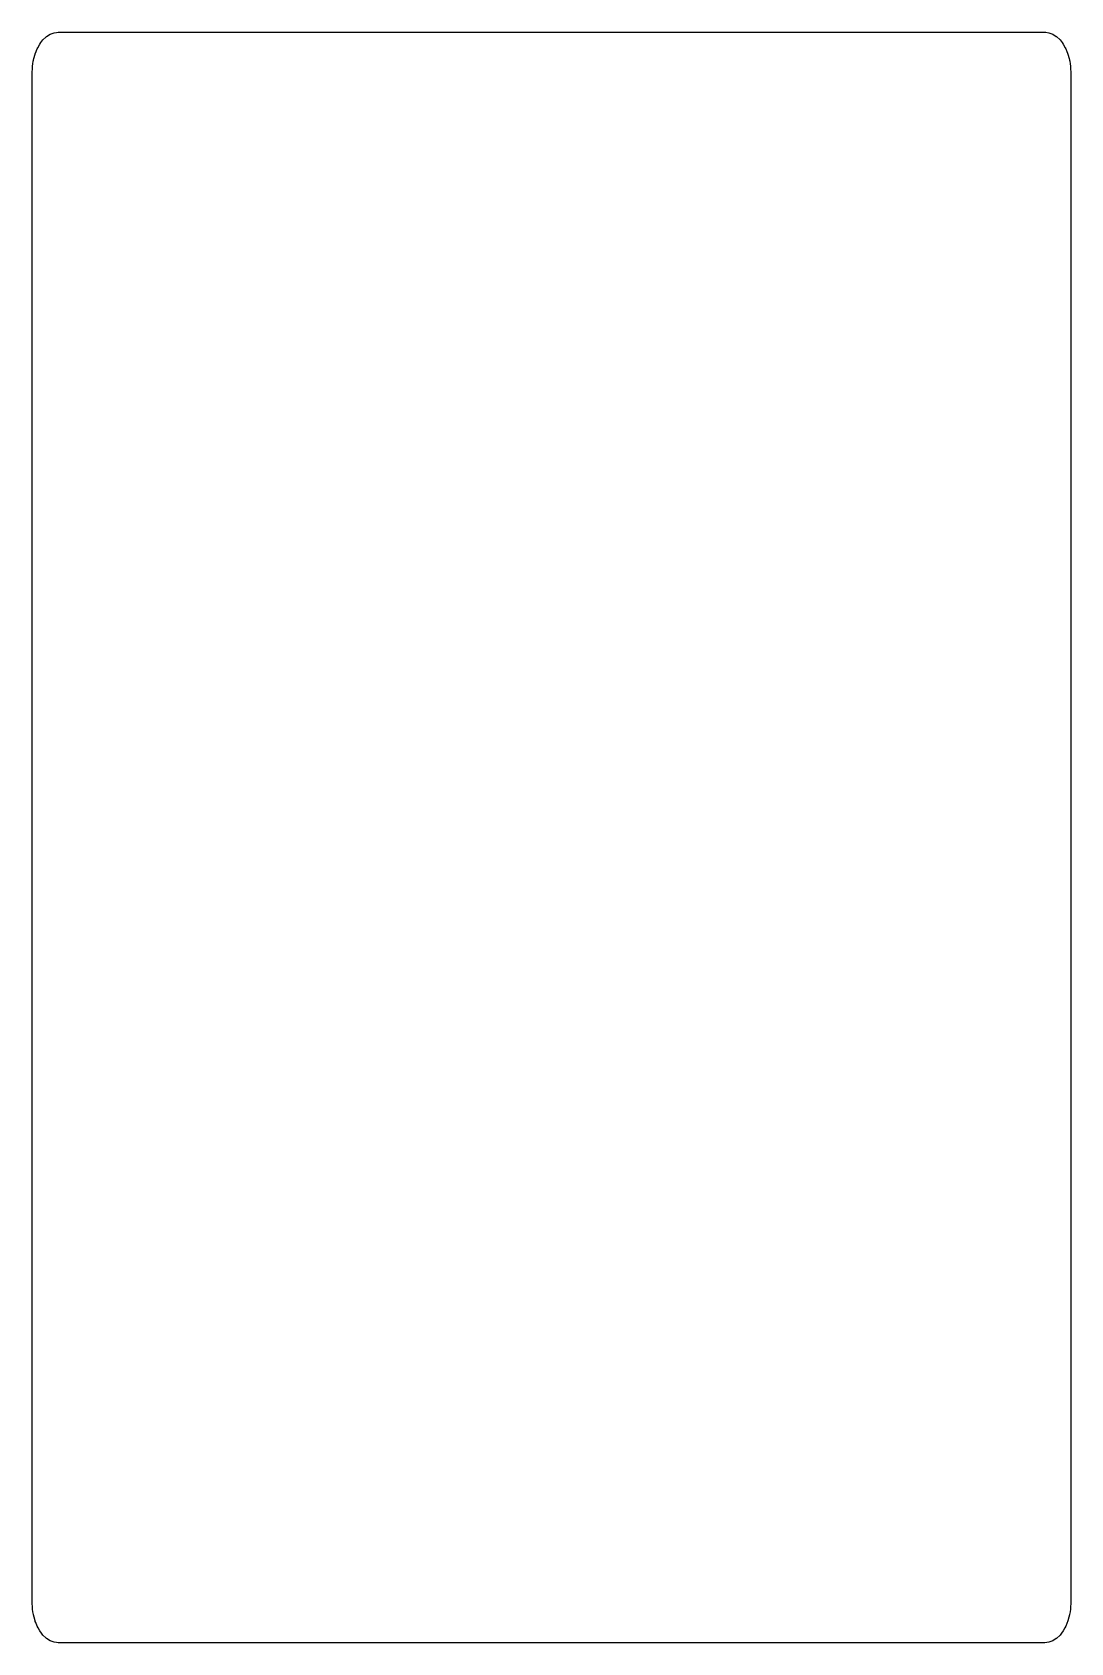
# Model space of a CAD drawing. Extents: x -103 to 97, y 176 to 486.
import ezdxf

# ---------------------------------------------------------------- set-up
doc = ezdxf.new("R2010")
doc.units = 0

msp = doc.modelspace()

# ---------------------------------------------------------------- linework, layer by layer
at = {"layer": 'Layer 1', "color": 10}
msp.add_lwpolyline([(94.939003, 484.520004), (95.307777, 484.031998), (95.536003, 483.729996), (95.933296, 483.007996), (96.044998, 482.804993), (96.255997, 482.271332), (96.369598, 481.983994), (96.455002, 481.768005), (96.670853, 480.960007), (96.754997, 480.645004), (96.785477, 480.447998), (96.864677, 479.936005), (96.938004, 479.462006), (96.939941, 479.423996), (96.966133, 478.912003), (96.992325, 478.399994), (97, 478.25), (97, 477.888), (97, 475.839996), (97, 467.647995), (97, 459.455994), (97, 451.264008), (97, 443.072006), (97, 434.879997), (97, 426.688004), (97, 418.496002), (97, 410.304001), (97, 402.112), (97, 393.919998), (97, 385.727997), (97, 377.536003), (97, 369.344002), (97, 361.152), (97, 352.959999), (97, 344.768002), (97, 336.576), (97, 328.384001), (97, 320.192), (97, 312), (97, 303.808), (97, 295.615999), (97, 287.424), (97, 279.231998), (97, 271.040001), (97, 262.848), (97, 254.655998), (97, 246.463997), (97, 238.272003), (97, 230.080002), (97, 221.888), (97, 213.695999), (97, 205.503998), (97, 197.311996), (97, 189.120003), (97, 185.024002), (97, 184), (97, 183.75), (96.986595, 183.488007), (96.960403, 182.975998), (96.938004, 182.537994), (96.926552, 182.464005), (96.847351, 181.951996), (96.76815, 181.440002), (96.754997, 181.354996), (96.64093, 180.927994), (96.455002, 180.231995), (96.255997, 179.728668), (96.044998, 179.195007), (95.871666, 178.880005), (95.536003, 178.270004), (95.223145, 177.856003), (94.939003, 177.479996), (94.269997, 176.845001), (94.249771, 176.832001), (94.208, 176.805145), (93.544998, 176.378998), (92.781998, 176.095001), (92, 176), (90.112, 176), (81.919998, 176), (73.727997, 176), (65.536003, 176), (57.344002, 176), (49.152, 176), (40.959999, 176), (32.768002, 176), (24.576, 176), (16.384001, 176), (8.192, 176), (0, 176), (-8.192, 176), (-16.384001, 176), (-24.576, 176), (-32.768002, 176), (-40.959999, 176), (-49.152, 176), (-57.344002, 176), (-65.536003, 176), (-73.727997, 176), (-81.919998, 176), (-90.112, 176), (-94.208, 176), (-98, 176), (-98.304001, 176.036926), (-98.781998, 176.095001), (-99.544998, 176.378998), (-100.249771, 176.832001), (-100.269997, 176.845001), (-100.351997, 176.922836), (-100.939003, 177.479996), (-101.223145, 177.856003), (-101.536003, 178.270004), (-101.871666, 178.880005), (-102.044998, 179.195007), (-102.325317, 179.904007), (-102.400002, 180.092896), (-102.455002, 180.231995), (-102.64093, 180.927994), (-102.754997, 181.354996), (-102.76815, 181.440002), (-102.847351, 181.951996), (-102.926552, 182.464005), (-102.938004, 182.537994), (-102.960403, 182.975998), (-102.986595, 183.488007), (-103, 183.75), (-103, 184), (-103, 185.024002), (-103, 189.120003), (-103, 197.311996), (-103, 205.503998), (-103, 213.695999), (-103, 221.888), (-103, 230.080002), (-103, 238.272003), (-103, 246.463997), (-103, 254.655998), (-103, 262.848), (-103, 271.040001), (-103, 279.231998), (-103, 287.424), (-103, 295.615999), (-103, 303.808), (-103, 312), (-103, 320.192), (-103, 328.384001), (-103, 336.576), (-103, 344.768002), (-103, 352.959999), (-103, 361.152), (-103, 369.344002), (-103, 377.536003), (-103, 385.727997), (-103, 393.919998), (-103, 402.112), (-103, 410.304001), (-103, 418.496002), (-103, 426.688004), (-103, 434.879997), (-103, 443.072006), (-103, 451.264008), (-103, 459.455994), (-103, 467.647995), (-103, 475.839996), (-103, 477.888), (-103, 478.25), (-102.992325, 478.399994), (-102.966133, 478.912003), (-102.939941, 479.423996), (-102.938004, 479.462006), (-102.864677, 479.936005), (-102.785477, 480.447998), (-102.754997, 480.645004), (-102.670853, 480.960007), (-102.455002, 481.768005), (-102.400002, 481.907104), (-102.369598, 481.983994), (-102.044998, 482.804993), (-101.933296, 483.007996), (-101.536003, 483.729996), (-101.307777, 484.031998), (-100.939003, 484.520004), (-100.351997, 485.077164), (-100.269997, 485.154999), (-99.544998, 485.621002), (-99.328003, 485.701767), (-98.781998, 485.904999), (-98.304001, 485.963074), (-98, 486), (-90.112, 486), (-81.919998, 486), (-73.727997, 486), (-65.536003, 486), (-57.344002, 486), (-49.152, 486), (-40.959999, 486), (-32.768002, 486), (-24.576, 486), (-16.384001, 486), (-8.192, 486), (0, 486), (8.192, 486), (16.384001, 486), (24.576, 486), (32.768002, 486), (40.959999, 486), (49.152, 486), (57.344002, 486), (65.536003, 486), (73.727997, 486), (81.919998, 486), (90.112, 486), (92, 486), (92.160004, 485.98056), (92.781998, 485.904999), (93.183998, 485.755371), (93.544998, 485.621002), (94.208, 485.194855), (94.269997, 485.154999), (94.939003, 484.520004), (94.939003, 484.520004)], dxfattribs=at)

doc.saveas('drawing.dxf')
